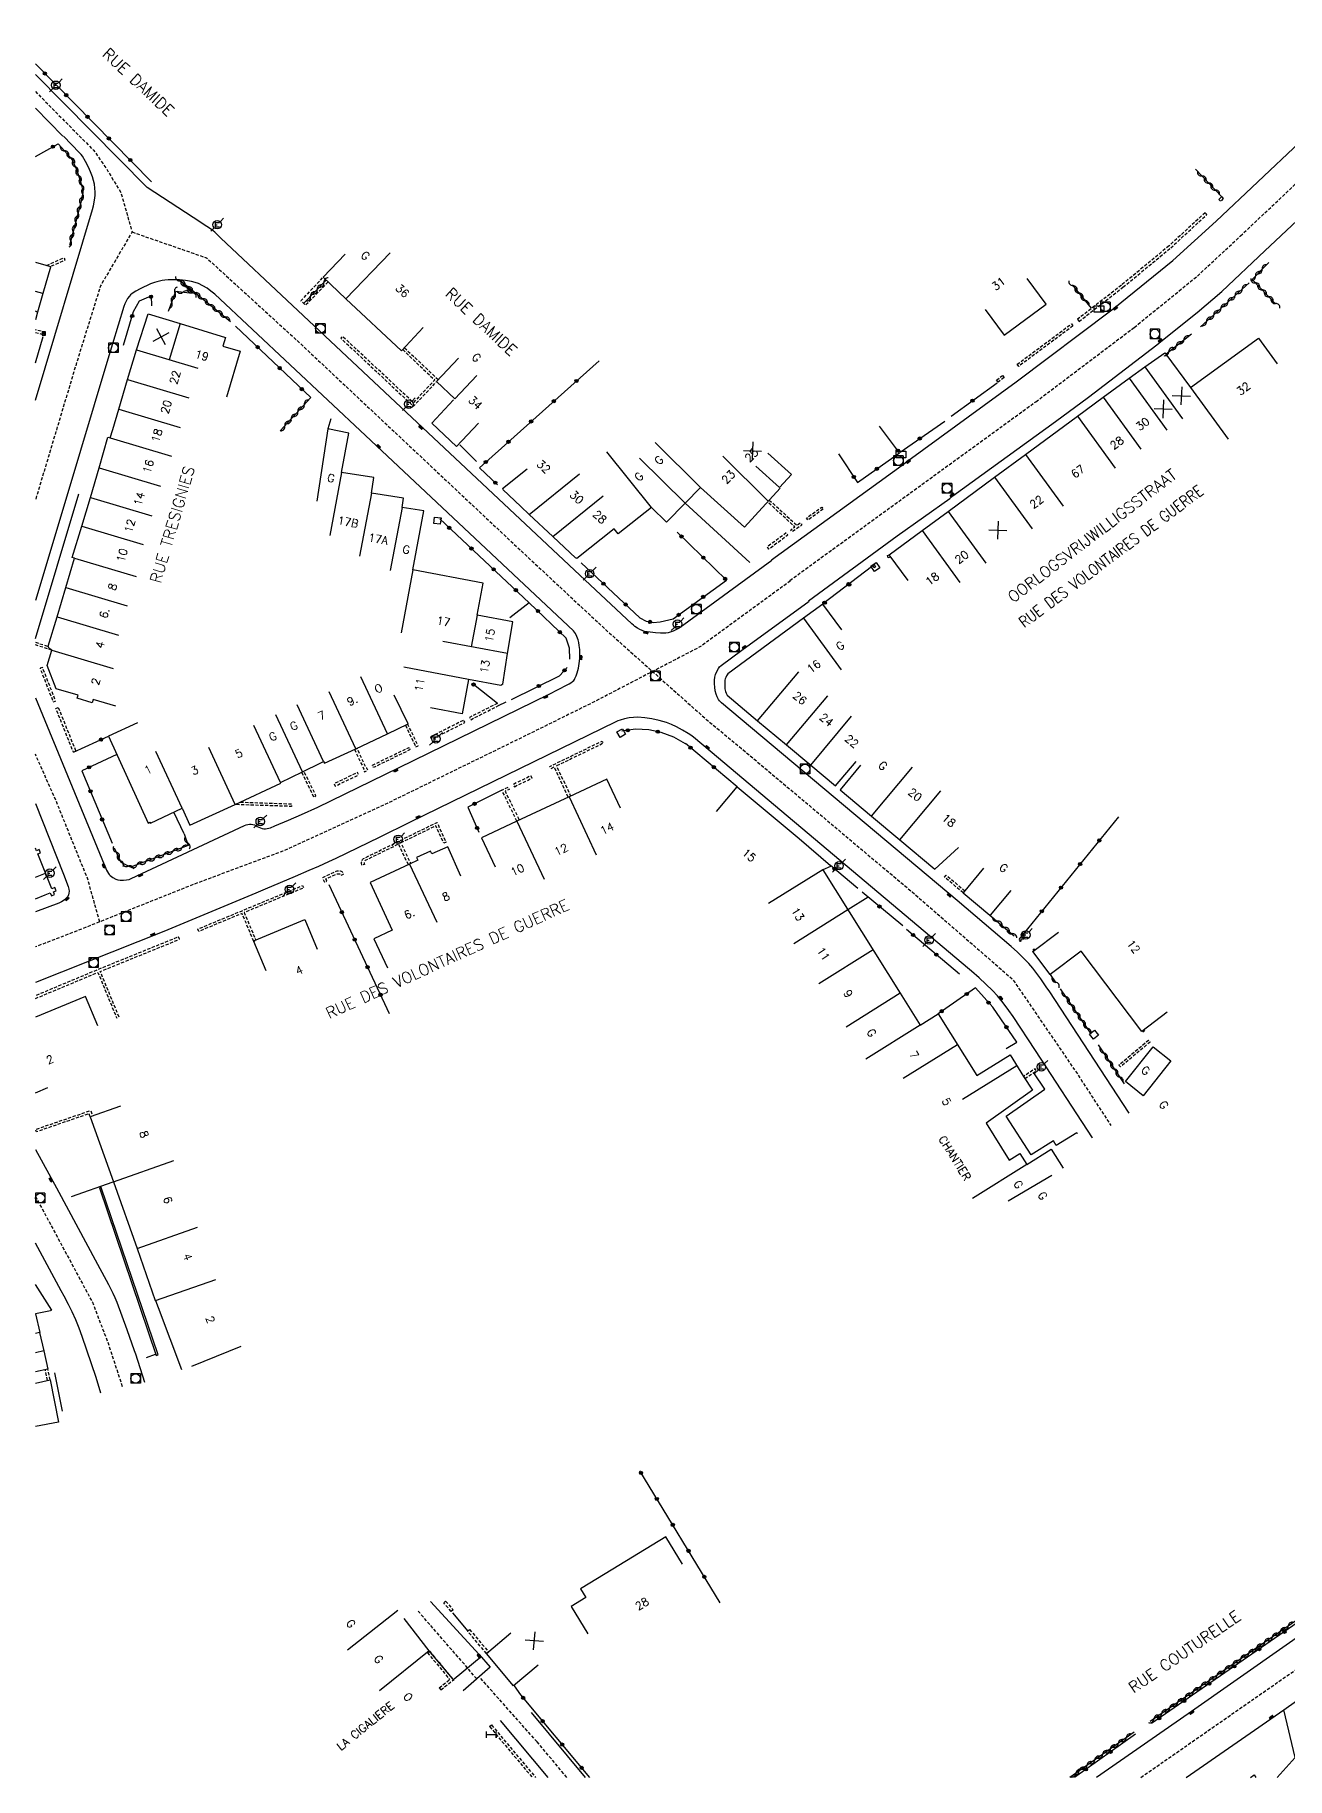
# Model space of a CAD drawing. Header units: millimetres. Extents: x 75000 to 76001, y 158000 to 159000.
# Drawn here: x 74999.9 to 75195.5, y 157999.9 to 158272.2 of the extents above; entities that cross this region are included whole.
import ezdxf
from ezdxf.enums import TextEntityAlignment as Align

# ---------------------------------------------------------------- set-up
doc = ezdxf.new("R2010")
doc.units = ezdxf.units.MM
doc.linetypes.add('DASHED', pattern=[0.75, 0.5, -0.25])
doc.layers.get('0').update_dxf_attribs({"linetype": 'CONTINUOUS'})
for name, color, linetype in [('W0001', 6, 'DASHED'), ('W0008', 7, 'CONTINUOUS'), ('W0100', 7, 'CONTINUOUS'), ('W0112', 1, 'DASHED'), ('W0310', 3, 'CONTINUOUS'), ('W0322', 7, 'CONTINUOUS'), ('W0330', 7, 'CONTINUOUS'), ('W0400', 7, 'CONTINUOUS'), ('W0420', 7, 'CONTINUOUS'), ('W0471', 7, 'CONTINUOUS'), ('W0984', 7, 'CONTINUOUS'), ('W0989', 7, 'CONTINUOUS'), ('W0991', 7, 'CONTINUOUS'), ('W1102', 7, 'CONTINUOUS'), ('W1471', 7, 'CONTINUOUS'), ('W1474', 7, 'CONTINUOUS')]:
    doc.layers.add(name, color=color, linetype=linetype)
doc.styles.get("Standard").update_dxf_attribs({"font": 'romans.shx', "width": 0.85})

# ---------------------------------------------------------------- blocks, each defined once
blk = doc.blocks.new('t991o')
at = {"color": 0, "linetype": 'Continuous'}
for p, q in [((-1, 1), (1, -1)), ((-1, -1), (1, 1))]:
    blk.add_line(p, q, dxfattribs=at)
blk = doc.blocks.new('t310o')
at = {"color": 0, "linetype": 'Continuous'}
for centre, start, end in [((-0.5, 0.38), 216.8699, 323.1304), ((0.5, -0.37), 36.8699, 143.1303)]:
    blk.add_arc(centre, 0.625, start, end, dxfattribs=at)
blk = doc.blocks.new('t322o')
at = {"color": 0, "linetype": 'Continuous'}
for radius in [0.25, 0.15]:
    blk.add_circle((0, 0), radius, dxfattribs=at)
blk = doc.blocks.new('T400')
for p, q in [((-0.15, 0.3), (0.15, 0.3)), ((-0.15, -0.25), (-0.15, 0.3)), ((-0.15, 0.15), (0.15, 0.15)), ((-0.15, 0), (0.15, 0)), ((0.15, 0.3), (0.15, -0.25)), ((-0.15, -0.15), (0.15, -0.15)), ((-0.15, -0.25), (-0.15, -0.3)), ((-0.15, -0.3), (0.15, -0.3)), ((0.15, -0.3), (0.15, -0.25))]:
    blk.add_line(p, q)
blk = doc.blocks.new('T420')
for p, q in [((0.75, 0.75), (-0.75, 0.75)), ((-0.75, 0.75), (-0.75, -0.75)), ((0.75, 0.75), (0.75, -0.75)), ((0.75, -0.75), (-0.75, -0.75))]:
    blk.add_line(p, q)
blk.add_ellipse((0, 0), major_axis=(-0.53, 0.53), ratio=1, start_param=3.926991, end_param=10.210176)
blk = doc.blocks.new('T471')
for p, q in [((-0.333334, 0.333334), (-0.333334, -0.333334)), ((-0.333334, 0.333334), (0.333334, 0.333334)), ((-0.333334, 0), (0, 0)), ((0.500001, 0.500001), (1.000002, 1.000002)), ((-0.500001, -0.500001), (-1.000002, -1.000002)), ((-0.333334, -0.333334), (0.333334, -0.333334))]:
    blk.add_line(p, q)
blk.add_ellipse((0, 0), major_axis=(0.471405, 0.471405), ratio=1, start_param=5.4977871438, end_param=11.780972451)
blk = doc.blocks.new('t330o')
at = {"color": 0, "linetype": 'Continuous'}
for p, q in [((0.25, -0.25), (-0.25, 0.25)), ((-0.25, -0.25), (0.25, 0.25)), ((-0.25, 0.25), (-0.25, -0.25)), ((0.25, 0.25), (-0.25, 0.25)), ((0.25, -0.25), (0.25, 0.25)), ((-0.25, -0.25), (0.25, -0.25)), ((-0.25, -0.25), (-0.25, -0.25))]:
    blk.add_line(p, q, dxfattribs=at)
blk = doc.blocks.new('t112o')
at = {"color": 0, "linetype": 'Continuous'}
for p, q in [((-0.5, 0.5), (0.5, 0.5)), ((-0.5, -0.5), (-0.5, 0.5)), ((0.5, 0.5), (0.5, -0.5)), ((0.5, -0.5), (-0.5, -0.5))]:
    blk.add_line(p, q, dxfattribs=at)
blk = doc.blocks.new('T1471')
at = {"color": 0, "linetype": 'Continuous', "flags": 128}
blk.add_lwpolyline([(-0.75, -0.5), (-0.75, 0.5), (0.75, 0.5), (0.75, -0.5), (-0.75, -0.5)], dxfattribs=at)
blk = doc.blocks.new('T1474')
at = {"color": 0, "linetype": 'Continuous', "flags": 128}
for points in [[(-0.75, -0.5), (-0.75, 0.5)], [(-0.75, 0), (0.75, 0)], [(0.75, 0), (0.75, -0.5), (0.75, 0.5)]]:
    blk.add_lwpolyline(points, dxfattribs=at)

msp = doc.modelspace()

# ---------------------------------------------------------------- linework, layer by layer
at = {"layer": 'W0001'}
for points in [[(75117.85, 158186.99), (75156.26, 158214.91), (75171.63, 158226.52), (75181.49, 158234.54), (75188.22, 158240.8), (75203.21, 158254.96), (75223.04, 158273.64), (75241.03, 158290.56), (75250.11, 158299.1), (75268.15, 158315.96), (75276.52, 158323.01), (75284.9, 158328.96), (75303.01, 158340.2), (75326.8, 158354.88), (75400.81, 158403.14)], [(75083, 158000), (75078.35, 158005.55), (75069.53, 158015.49)]]:
    msp.add_lwpolyline(points, dxfattribs=at)
at = {"layer": 'W0001', "flags": 128}
for points in [[(75000, 158263.37), (75009.1, 158254.18), (75011.09, 158251.34), (75013.37, 158247.54), (75015.1, 158241.42), (75010.17, 158232.99), (75006.49, 158221.17), (75000, 158199.49)], [(75015.1, 158241.42), (75026.75, 158237.37), (75040.69, 158224.64), (75059.62, 158206.87), (75075.71, 158191.76), (75089.05, 158179.32), (75104.88, 158165.2), (75110.28, 158160.74), (75122.49, 158150.47), (75136.92, 158138.34), (75152.64, 158124.67), (75162.78, 158109.83), (75167.97, 158101.82), (75167.97, 158101.82)], [(75117.93, 158186.9), (75116.1, 158185.57), (75103.9, 158176.66), (75087.15, 158167.95), (75077.39, 158163.13), (75055.62, 158152.47), (75038.66, 158144.7), (75024.87, 158139.55), (75015.53, 158135.83), (75006.19, 158132.11), (75000, 158129.73)], [(75010.05, 158133.65), (75008.19, 158140.32), (75003.21, 158152.63), (75000, 158159.83)], [(75000, 158090.78), (75008.91, 158074.23), (75011.36, 158067.83), (75013.63, 158060.88)], [(75172.68, 158000), (75200.9, 158019.63), (75214.15, 158028.81)], [(75068.93, 158015.37), (75067.52, 158017.07), (75060.03, 158025.68), (75059.66, 158026.13)]]:
    msp.add_lwpolyline(points, dxfattribs=at)
at = {"layer": 'W0008'}
for points in [[(75114.95, 158190.19), (75135.37, 158204.99), (75136.26, 158205.69), (75153.19, 158218), (75168.12, 158229.24), (75168.6, 158229.63), (75177.66, 158236.95), (75184.41, 158243.13), (75197.42, 158255.42), (75198.17, 158256.08), (75200.56, 158258.43), (75202.33, 158260.97), (75202.69, 158261.61), (75203.69, 158265.61), (75203.21, 158268.65), (75201.91, 158271.54), (75198.29, 158276.58)], [(75120.75, 158183.79), (75134.61, 158193.93), (75142.81, 158199.79), (75143.3, 158200.2), (75159.32, 158211.83), (75164.46, 158215.63), (75175.14, 158223.79), (75175.78, 158224.33), (75181.45, 158228.84), (75185.32, 158232.13), (75192.04, 158238.47), (75205.52, 158251.15), (75205.86, 158251.49), (75207.47, 158252.95), (75210.27, 158254.4), (75211.97, 158254.82), (75214.2, 158254.65), (75215.59, 158253.92), (75217.38, 158252.19), (75219.7, 158249.2), (75220.09, 158248.76), (75248.03, 158214.46)], [(75085.92, 158000), (75077.49, 158010.12)], [(75072.62, 158008.88), (75080.06, 158000)]]:
    msp.add_lwpolyline(points, dxfattribs=at)
at = {"layer": 'W0008', "flags": 128}
for points in [[(75115.05, 158190.09), (75100.69, 158179.65), (75100.37, 158179.44), (75100.04, 158179.26), (75099.61, 158179.06), (75099.16, 158178.89), (75098.81, 158178.79), (75098.45, 158178.75), (75097.66, 158178.74), (75096.87, 158178.78), (75096.01, 158178.88), (75095.16, 158179.03), (75094.78, 158179.15), (75094.43, 158179.31), (75094.03, 158179.55), (75093.65, 158179.8), (75093.4, 158179.99), (75093.17, 158180.19), (75085.03, 158187.82), (75040.18, 158229.94), (75028.96, 158240.43), (75028.5, 158240.91), (75028.02, 158241.38), (75027.77, 158241.6), (75027.49, 158241.8), (75026.06, 158242.77), (75025.83, 158242.92), (75017.45, 158248.38), (75000, 158266)], [(75000, 158260.75), (75004.31, 158256.39)], [(75000, 158215.15), (75008.92, 158244.94), (75009.07, 158245.51), (75009.29, 158246.7), (75009.34, 158247.18), (75009.35, 158247.66), (75009.31, 158248.28), (75009.23, 158248.89), (75009.1, 158249.48), (75008.93, 158250.06), (75008.63, 158250.82), (75008.29, 158251.57), (75007.84, 158252.42), (75007.35, 158253.25), (75007.15, 158253.54), (75006.91, 158253.81), (75004.38, 158256.39)], [(75056.72, 158157.69), (75080.25, 158169.24), (75083.05, 158170.66), (75083.36, 158170.82), (75083.65, 158171.01), (75083.87, 158171.18), (75084.08, 158171.37), (75084.19, 158171.49), (75084.27, 158171.64), (75084.45, 158172.08), (75084.61, 158172.54), (75084.81, 158173.27), (75084.95, 158174), (75085.03, 158174.78), (75085.06, 158175.56), (75085.03, 158176.2), (75084.96, 158176.84), (75084.88, 158177.29), (75084.76, 158177.73), (75084.57, 158178.23), (75084.35, 158178.72), (75084.23, 158178.92), (75084.07, 158179.09), (75051.57, 158209.62), (75028.02, 158231.69), (75027.43, 158232.19), (75026.81, 158232.64), (75026.16, 158233.03), (75025.49, 158233.35), (75024.94, 158233.55), (75024.39, 158233.69), (75023.44, 158233.84), (75022.49, 158233.93), (75021.87, 158233.96), (75021.25, 158233.96), (75020.74, 158233.94), (75020.23, 158233.89), (75019.81, 158233.84), (75019.4, 158233.75), (75018.99, 158233.65), (75018.59, 158233.52), (75018.01, 158233.31), (75017.45, 158233.08), (75016.9, 158232.82), (75016.35, 158232.55), (75015.72, 158232.19), (75015.1, 158231.79), (75014.88, 158231.61), (75014.69, 158231.41), (75014.41, 158231.03), (75014.17, 158230.63), (75013.97, 158230.22), (75013.82, 158229.79), (75011.14, 158221.03), (75005.06, 158200.67), (75000, 158183.86)], [(75000, 158220.99), (75001.23, 158225.09)], [(75000, 158177.92), (75006.79, 158200.53)], [(75101.47, 158199.05), (75111.58, 158189.79)], [(75170.83, 158103.74), (75158.34, 158122.85), (75158, 158123.36), (75157.05, 158124.75), (75156.43, 158125.6), (75155.79, 158126.42), (75155.19, 158127.12), (75154.56, 158127.78), (75153.38, 158128.93), (75152.39, 158129.82), (75143.98, 158136.97), (75107.15, 158167.88), (75106.85, 158168.19), (75106.71, 158168.38), (75106.51, 158168.79), (75106.35, 158169.21), (75106.2, 158169.75), (75106.11, 158170.29), (75106.06, 158170.85), (75106.07, 158171.42), (75106.13, 158171.85), (75106.24, 158172.27), (75106.44, 158172.76), (75106.69, 158173.22), (75106.87, 158173.47), (75107.1, 158173.67), (75110.33, 158176.07), (75120.88, 158183.76)], [(75000, 158168.62), (75011.13, 158141.71), (75011.26, 158141.45), (75011.4, 158141.2), (75011.53, 158141.03), (75011.68, 158140.88), (75012.1, 158140.57), (75012.56, 158140.31), (75012.89, 158140.19), (75013.24, 158140.14), (75013.75, 158140.14), (75014.25, 158140.2), (75014.63, 158140.29), (75014.99, 158140.44), (75032.68, 158148.72), (75032.92, 158148.81), (75033.18, 158148.88), (75033.43, 158148.91), (75033.7, 158148.9), (75033.95, 158148.86), (75034.21, 158148.79), (75034.45, 158148.69), (75034.67, 158148.56), (75034.9, 158148.42), (75035.15, 158148.31), (75035.41, 158148.24), (75035.68, 158148.19), (75035.95, 158148.18), (75036.21, 158148.21), (75036.48, 158148.26), (75036.73, 158148.35), (75037.41, 158148.64), (75039.52, 158149.54), (75041.58, 158150.43), (75044.14, 158151.55), (75056.72, 158157.69)], [(75165.11, 158099.9), (75165.11, 158099.9), (75156.2, 158113.54), (75152.71, 158118.84), (75152.04, 158119.79), (75151, 158121.18), (75150.26, 158122.07), (75149.48, 158122.92), (75148.46, 158123.93), (75147.4, 158124.9), (75146.2, 158125.95), (75145.92, 158126.19), (75105.42, 158160.31), (75102.8, 158162.49), (75102.4, 158162.8), (75101.98, 158163.07), (75101.08, 158163.6), (75100.16, 158164.1), (75099.38, 158164.47), (75098.56, 158164.77), (75097.43, 158165.09), (75096.28, 158165.35), (75095.19, 158165.51), (75094.09, 158165.6), (75093.4, 158165.59), (75092.72, 158165.5), (75092.02, 158165.35), (75091.34, 158165.16), (75090.98, 158165.05), (75090.64, 158164.9), (75058.55, 158149.21), (75053.71, 158146.84), (75046.95, 158143.56), (75045.8, 158143.02), (75044.22, 158142.31), (75042.7, 158141.65), (75040.6, 158140.75), (75035.9, 158138.76), (75034.42, 158138.14), (75020.06, 158132.16), (75000, 158124.16)], [(75000, 158152.14), (75004.38, 158141.08), (75005.13, 158139.18), (75005.2, 158138.97), (75005.24, 158138.74), (75005.26, 158138.44), (75005.24, 158138.14), (75005.18, 158137.86), (75005.06, 158137.6), (75004.88, 158137.36), (75004.67, 158137.16), (75004.1, 158136.78), (75003.69, 158136.59), (75000, 158135.23)], [(75162.75, 158100.57), (75162.75, 158100.57), (75162.67, 158100.7), (75159.44, 158098.69), (75159, 158099.43), (75155.54, 158097.27), (75151.63, 158103.3), (75157.65, 158107.51), (75155.92, 158110.04)], [(75000, 158098.11), (75003.28, 158092.1), (75009.72, 158080.18), (75011.41, 158077.01), (75012.1, 158075.65), (75012.42, 158074.96), (75012.71, 158074.25), (75013.52, 158072.1), (75014.31, 158069.94), (75015.46, 158066.67), (75015.65, 158066.14), (75017.04, 158061.75)], [(75005.64, 158090.72), (75012.18, 158093.05)], [(75010.22, 158060.01), (75009.51, 158062.44), (75007.32, 158068.85), (75006.85, 158070.17), (75006.32, 158071.5), (75005.77, 158072.74), (75005.2, 158073.86), (75004.48, 158075.19), (75004.04, 158076.02), (75000, 158083.46)], [(75017.35, 158065.57), (75018.79, 158066.11)], [(75004.25, 158057.21), (75003.05, 158063.21)], [(75210.13, 158030.99), (75180.04, 158009.93), (75165.71, 158000)], [(75061.74, 158027.45), (75061.74, 158027.45), (75069.33, 158019.2), (75071.03, 158017.21), (75066.82, 158013.53)], [(75069.64, 158018.82), (75065.41, 158015.32)], [(75193.95, 158000), (75196.77, 158003.1), (75194.99, 158010.53), (75209.01, 158020.5)], [(75179.73, 158000), (75194.99, 158010.53)], [(75189.77, 158000), (75190.37, 158000.41), (75190.63, 158000)]]:
    msp.add_lwpolyline(points, dxfattribs=at)
msp.add_lwpolyline([(75018.86, 158065.89), (75019.16, 158066.01), (75010.26, 158092.17), (75010, 158092.12)], close=True, dxfattribs=at)
at = {"layer": 'W0100', "flags": 128}
for points in [[(75000, 158236.69), (75002.35, 158236.01), (75002.33, 158235.94), (75002.38, 158235.93), (75001.19, 158231.79), (75000.35, 158228.92), (75000, 158227.72)], [(75060.58, 158226.48), (75057.17, 158222.83), (75048.48, 158230.96), (75044.95, 158234.36), (75048.41, 158237.96)], [(75012.56, 158167.33), (75009.02, 158168.37), (75008.87, 158167.86), (75006.54, 158168.61), (75006.67, 158169.06), (75003.27, 158170.05), (75001.85, 158173.71), (75002.6, 158176.09), (75002.15, 158176.36), (75002.01, 158176.69), (75003.4, 158181.31), (75004.77, 158185.88), (75006.14, 158190.48), (75005.73, 158190.58), (75007.27, 158195.45), (75008.6, 158199.95), (75009.97, 158204.58), (75011.31, 158209.37), (75011.7, 158209.26), (75012.1, 158210.59), (75013.05, 158213.75), (75014.4, 158218.38), (75015.78, 158223.01), (75015.78, 158223.01), (75017.62, 158228.65), (75022.61, 158227.12), (75029.68, 158224.92), (75029.29, 158223.6), (75032.01, 158222.79), (75029.86, 158215.59)], [(75068.95, 158218.99), (75065.51, 158215.36), (75062.66, 158218.05), (75066.09, 158221.69)], [(75069.21, 158211.53), (75065.77, 158207.9), (75061.9, 158211.57), (75065.33, 158215.2)], [(75073, 158170.79), (75073.73, 158175.56), (75074.56, 158180.54), (75069.01, 158181.58), (75069.94, 158186.56), (75058.97, 158188.62), (75060.7, 158197.85), (75060.7, 158197.85), (75060.7, 158197.85), (75057.28, 158198.38), (75057.51, 158199.85), (75052.48, 158200.62), (75052.86, 158203.07), (75047.82, 158203.84), (75048.98, 158210.01), (75045.69, 158210.67), (75043.96, 158199.37)], [(75116.33, 158201.4), (75110.74, 158195.31), (75103.89, 158201.5), (75101.47, 158199.05), (75098.57, 158196.1), (75096.23, 158198.37), (75091.01, 158194.26), (75090.41, 158195.07), (75084.55, 158190.39), (75084.47, 158190.5), (75084.42, 158190.46), (75080.8, 158193.85), (75077.12, 158197.3), (75075.81, 158198.53), (75072.99, 158201.18), (75073.07, 158201.24), (75072.98, 158201.36), (75076.81, 158204.44)], [(75125.96, 158179.26), (75123, 158183.29), (75119.97, 158181.07), (75108.14, 158172.37), (75107.97, 158172.09), (75107.83, 158171.8), (75107.76, 158171.61), (75107.71, 158171.41), (75107.68, 158171.08), (75107.66, 158170.74), (75107.66, 158170.4), (75107.69, 158170.06), (75107.72, 158169.86), (75107.78, 158169.65), (75107.91, 158169.36), (75108.05, 158169.07), (75112.81, 158165.07), (75117.32, 158161.28), (75121.1, 158158.11), (75124.99, 158154.88), (75128.18, 158158.72)], [(75073, 158170.77), (75072.72, 158170.58), (75067.64, 158171.53), (75066.64, 158166.16), (75061.72, 158167.08)], [(75015.95, 158164.75), (75011.4, 158162.66), (75017.64, 158149.09), (75017.88, 158149.2), (75017.96, 158149.04), (75022.95, 158151.39), (75024.15, 158148.73), (75031.22, 158151.97), (75038.35, 158155.3), (75038.29, 158155.41), (75041.72, 158157.08), (75044.59, 158158.48), (75045.01, 158158.69), (75045.14, 158158.42), (75050.05, 158160.69), (75055, 158163.03), (75058.21, 158164.57), (75056.05, 158169.08)], [(75128.89, 158158.1), (75125.69, 158154.26), (75130.6, 158150.16), (75135, 158146.48), (75140.46, 158141.89), (75144.2, 158145.28)], [(75091.38, 158151.4), (75089.28, 158155.94), (75083.38, 158153.2), (75075.22, 158149.37), (75069.66, 158146.77), (75071.79, 158142.24)], [(75106.4, 158150.91), (75109.61, 158154.75), (75119.29, 158146.66), (75124.21, 158142.45), (75124.18, 158142.27), (75122.99, 158141.8), (75135.09, 158122.49), (75138.19, 158117.53), (75140.99, 158119.29), (75147.04, 158109.63), (75152.23, 158112.88), (75154.33, 158109.47), (75155.76, 158107.36), (75148.49, 158102.2), (75152.09, 158096.42), (75153.77, 158097.46), (75154.84, 158095.73), (75158.64, 158098.12), (75160.51, 158095.19), (75160.51, 158095.19), (75160.51, 158095.19)], [(75000, 158137.24), (75001.53, 158137.86), (75001.53, 158137.86), (75002.33, 158138.18), (75002.52, 158137.72), (75003, 158137.92), (75002.83, 158138.32), (75003.24, 158138.51), (75003.05, 158138.99), (75002.6, 158138.81), (75002.07, 158140.11), (75000.37, 158144.26), (75000.81, 158144.45), (75000.62, 158144.93), (75000.17, 158144.75), (75000, 158145.15)], [(75066.45, 158140.81), (75064.43, 158145.38), (75061.92, 158144.28), (75061.72, 158144.7), (75059.55, 158143.71), (75059.76, 158143.27), (75058.44, 158142.65), (75052.27, 158139.77), (75055.75, 158132.33), (75052.88, 158130.99), (75055, 158126.46)], [(75148.11, 158142.01), (75144.92, 158138.17), (75149.08, 158134.71), (75149.14, 158134.77), (75149.2, 158134.71), (75152.4, 158138.56)], [(75036.03, 158125.98), (75034.11, 158130.6), (75034.26, 158130.66), (75034.23, 158130.75), (75042.08, 158134.02), (75044, 158129.4)], [(75176.78, 158119.55), (75172.79, 158116.53), (75163.32, 158129.05), (75158.51, 158125.43), (75155.8, 158129.01), (75159.79, 158132.02)], [(75009.74, 158117.39), (75007.83, 158122.01), (75000, 158118.78)], [(75000, 158106.95), (75001.93, 158107.76)], [(75013.29, 158104.86), (75008.58, 158103.18), (75012.19, 158093.04), (75015.9, 158082.61), (75018.72, 158074.5), (75018.77, 158074.52), (75019.19, 158073.42), (75022.84, 158063.72), (75022.84, 158063.72), (75022.84, 158063.72)], [(75002.56, 158072.97), (75000, 158077.02)], [(75002.56, 158072.97), (75002.37, 158072.93), (75002.39, 158072.86), (75000.03, 158072.39), (75000.71, 158069.5), (75000.63, 158069.48), (75001.32, 158066.62), (75001.96, 158063.78), (75000, 158063.34)], [(75000, 158061.6), (75002.29, 158062.09), (75003.64, 158055.5), (75000, 158054.82)], [(75101.09, 158033.31), (75098.49, 158037.58), (75088.98, 158031.79), (75085.13, 158029.44), (75085.96, 158028.08), (75083.69, 158026.69), (75086.29, 158022.42)], [(75065.39, 158015.15), (75061.52, 158019.79), (75057.58, 158024.8), (75057.58, 158024.8)]]:
    msp.add_lwpolyline(points, dxfattribs=at)
at = {"layer": 'W0100'}
for points in [[(75148.34, 158229.3), (75151.31, 158225.29), (75157.87, 158230.15), (75154.9, 158234.17)], [(75136.33, 158186.95), (75133.36, 158190.97), (75138.49, 158194.77), (75142.57, 158197.77), (75149.8, 158203.12), (75154.64, 158206.68), (75162.75, 158212.63), (75166.79, 158215.6), (75170.82, 158218.56), (75173.3, 158220.33), (75176.38, 158222.56), (75180.43, 158217.15), (75191.03, 158224.85), (75193.97, 158220.81)], [(75112.54, 158204.86), (75116.23, 158201.49), (75118.08, 158203.51), (75114.4, 158206.89)], [(75078.52, 158017.53), (75074.7, 158014.31), (75070.46, 158019.34), (75074.28, 158022.56)]]:
    msp.add_lwpolyline(points, dxfattribs=at)
at = {"layer": 'W0100', "flags": 128}
msp.add_lwpolyline([(75177.34, 158111.92), (75173.04, 158106.49), (75170.28, 158108.71), (75174.59, 158114.14)], close=True, dxfattribs=at)
at = {"layer": 'W0112'}
for p, q in [((75063.78, 158027.27), (75064.08, 158027.53)), ((75064.94, 158025.9), (75063.78, 158027.27)), ((75067.52, 158022.84), (75067.82, 158023.1)), ((75070.46, 158019.34), (75067.52, 158022.84)), ((75061.25, 158019.47), (75061.56, 158019.72)), ((75061.25, 158019.47), (75064.72, 158015.29)), ((75061.56, 158019.72), (75065.29, 158015.23)), ((75063.08, 158013.98), (75064.72, 158015.29)), ((75063.08, 158013.98), (75063.34, 158013.66)), ((75063.34, 158013.66), (75065.29, 158015.23)), ((75070.95, 158007.92), (75071.26, 158008.18)), ((75070.95, 158007.92), (75077.59, 158000)), ((75071.26, 158008.18), (75078.11, 158000))]:
    msp.add_line(p, q, dxfattribs=at)
for points in [[(75185.29, 158246.89), (75185.54, 158246.63), (75185.12, 158246.23), (75184.84, 158246.52), (75185.27, 158246.92)], [(75133.61, 158190.64), (75133.21, 158190.49), (75133.07, 158190.86), (75133.36, 158190.97)], [(75064.08, 158027.53), (75065.24, 158026.16), (75064.94, 158025.9)], [(75067.82, 158023.1), (75070.77, 158019.6), (75070.46, 158019.34)]]:
    msp.add_lwpolyline(points, dxfattribs=at)
for points in [[(75162.77, 158227.78), (75163.01, 158227.46), (75169.87, 158232.78), (75177.32, 158238.94), (75182.96, 158244.13), (75182.69, 158244.43), (75177.06, 158239.25), (75169.62, 158233.1)], [(75162.05, 158226.74), (75153.59, 158220.43), (75153.35, 158220.75), (75161.81, 158227.06)], [(75150.35, 158217.96), (75150.11, 158218.28), (75151.07, 158218.99), (75151.31, 158218.67)], [(75130.99, 158188.96), (75130.78, 158189.3), (75131.02, 158189.45), (75131.23, 158189.1)]]:
    msp.add_lwpolyline(points, close=True, dxfattribs=at)
at = {"layer": 'W0112', "flags": 128}
for points in [[(75001.76, 158236.19), (75004.46, 158237.4), (75004.63, 158237.03), (75002.35, 158236.01)], [(75045.72, 158233.62), (75042.22, 158229.98), (75041.49, 158230.66), (75044.95, 158234.36)], [(75000, 158225.74), (75001.28, 158225.38), (75001.39, 158225.76), (75000, 158226.15)], [(75057.37, 158223.04), (75062.38, 158218.31), (75059.04, 158214.77), (75047.98, 158225.12), (75047.71, 158224.83), (75059.05, 158214.2), (75062.67, 158218.04)], [(75057.64, 158223.33), (75062.93, 158218.34)], [(75114.63, 158199.55), (75118.94, 158195.59), (75119.5, 158195.99), (75119.73, 158195.66), (75118.2, 158194.57), (75117.97, 158194.9), (75118.61, 158195.35), (75114.36, 158199.26)], [(75000, 158177.33), (75002.01, 158176.69)], [(75002.6, 158176.08), (75000, 158176.91)], [(75057.8, 158164.37), (75059.42, 158160.97), (75059.79, 158161.14), (75058.16, 158164.54)], [(75049.86, 158160.6), (75051.31, 158157.48), (75051.24, 158157.44), (75051.4, 158157.08), (75051.92, 158157.31), (75051.76, 158157.67), (75051.68, 158157.64), (75050.22, 158160.77)], [(75083.24, 158153.13), (75081.04, 158157.82), (75080.52, 158157.57), (75080.35, 158157.93), (75088.52, 158161.9), (75088.69, 158161.54), (75081.4, 158158), (75083.6, 158153.3)], [(75041.59, 158157.02), (75043.47, 158153.16), (75043.83, 158153.34), (75041.95, 158157.19)], [(75075.22, 158149.37), (75072.85, 158154.24), (75073.85, 158154.71), (75074.02, 158154.34), (75073.38, 158154.05), (75075.58, 158149.55)], [(75032.02, 158152.35), (75040, 158152.08), (75039.99, 158151.68), (75031.22, 158151.97)], [(75058.26, 158142.56), (75056.74, 158145.8), (75051.62, 158143.28), (75051.52, 158143.21), (75051.44, 158143.13), (75051.39, 158143.03), (75051.35, 158142.92), (75051.35, 158142.78), (75051.39, 158142.63), (75051.03, 158142.47), (75050.98, 158142.59), (75050.96, 158142.72), (75050.95, 158142.86), (75050.96, 158142.99), (75051.02, 158143.19), (75051.12, 158143.37), (75051.27, 158143.52), (75051.44, 158143.63), (75062.74, 158149.19), (75064.14, 158146.12), (75063.78, 158145.95), (75062.54, 158148.65), (75057.1, 158145.98), (75058.62, 158142.73)], [(75144.92, 158138.17), (75142.01, 158140.63), (75142.27, 158140.93), (75145.18, 158138.47)], [(75034.11, 158130.6), (75032.29, 158134.96), (75025.54, 158132.16), (75025.39, 158132.53), (75032.29, 158135.39), (75041.74, 158139.33), (75041.9, 158138.96), (75032.63, 158135.1), (75034.41, 158130.82)], [(75013.08, 158118.77), (75010.14, 158125.9), (75022.51, 158130.92), (75022.36, 158131.29), (75009.8, 158126.2), (75000, 158122.1)], [(75153.66, 158130.82), (75153.84, 158130.59), (75154.33, 158130.96)], [(75156.12, 158129.25), (75156, 158129.42), (75155.67, 158129.18), (75155.8, 158129.01)], [(75000, 158121.67), (75009.77, 158125.75), (75012.71, 158118.61)], [(75173.11, 158116.77), (75173.23, 158116.62), (75172.92, 158116.37), (75172.79, 158116.53)], [(75154.55, 158109.15), (75156.36, 158110.37), (75156.14, 158110.7), (75154.33, 158109.48)], [(75008.58, 158103.18), (75008.41, 158103.68), (75000.19, 158100.85), (75000.06, 158101.23), (75008.66, 158104.18), (75008.96, 158103.31)], [(75001.9, 158062.01), (75001.57, 158063.69)], [(75002.29, 158062.09), (75001.96, 158063.78)]]:
    msp.add_lwpolyline(points, dxfattribs=at)
for points in [[(75123.05, 158198.13), (75120.68, 158196.4), (75120.44, 158196.72), (75122.81, 158198.45)], [(75114.29, 158192.21), (75114.52, 158191.89), (75117.52, 158194.09), (75117.28, 158194.41)], [(75001.12, 158173.4), (75000.74, 158173.26), (75002.8, 158168), (75003.17, 158168.14)], [(75003.59, 158167.13), (75006.32, 158160.29), (75005.95, 158160.14), (75003.22, 158166.98)], [(75072.17, 158167.78), (75067.82, 158165.59), (75068, 158165.23), (75072.35, 158167.43)], [(75061.7, 158162.55), (75061.88, 158162.19), (75067.1, 158164.79), (75066.92, 158165.15)], [(75052.65, 158158.12), (75058.38, 158160.91), (75058.55, 158160.55), (75052.83, 158157.76)], [(75046.68, 158155.23), (75046.85, 158154.87), (75050.51, 158156.62), (75050.33, 158156.99)], [(75074.82, 158154.76), (75077.57, 158156.1), (75077.4, 158156.46), (75074.64, 158155.12)], [(75045.53, 158140.02), (75045.38, 158140.35), (75047.12, 158141.14), (75047.24, 158141.17), (75047.6, 158141.17), (75047.63, 158141.16), (75047.72, 158141.06), (75047.78, 158140.94), (75048.15, 158141.1), (75048.05, 158141.29), (75047.9, 158141.45), (75047.79, 158141.53), (75047.65, 158141.57), (75047.43, 158141.58), (75047.21, 158141.57), (75047.08, 158141.55), (75046.95, 158141.5), (75044.84, 158140.55), (75045.16, 158139.86)], [(75169.49, 158110.98), (75169.23, 158111.28), (75173.83, 158115.16), (75174.09, 158114.86)]]:
    msp.add_lwpolyline(points, close=True, dxfattribs=at)
at = {"layer": 'W0310', "flags": 128}
for points in [[(75003.56, 158255.2), (75005.48, 158253.05), (75005.69, 158252.77), (75005.86, 158252.46), (75006.36, 158251.28), (75006.8, 158250.09), (75007.12, 158249.08), (75007.39, 158248.06), (75007.43, 158247.8), (75007.41, 158247.54), (75007.28, 158246.86), (75007.08, 158246.04), (75005.33, 158239.32)], [(75020.78, 158229.06), (75021.94, 158232.17), (75024.5, 158231.85), (75022.49, 158233.93), (75030.49, 158227.42)], [(75041.95, 158230.28), (75045.43, 158233.89)], [(75043.01, 158215.55), (75038.23, 158210.33)], [(75023.23, 158147.4), (75023.87, 158145.56), (75014.85, 158142.17), (75013.41, 158142.94), (75012.35, 158145.14)], [(75149.08, 158134.71), (75152.88, 158131.48)], [(75158.51, 158125.43), (75159.36, 158124.14)], [(75160.06, 158123.2), (75164.86, 158116.16)], [(75166.01, 158114.42), (75170.03, 158108.36)], [(75210.48, 158033.88), (75174.11, 158008.73)], [(75171.59, 158007.05), (75161.59, 158000)]]:
    msp.add_lwpolyline(points, dxfattribs=at)
at = {"layer": 'W0310'}
msp.add_lwpolyline([(75193.71, 158230.21), (75190.02, 158234), (75192.67, 158236.65)], dxfattribs=at)
for points in [[(75185.29, 158246.89, 0), (75181.22, 158251.21, 0)], [(75181.99, 158226.61, 0), (75189.6, 158233.49, 0)], [(75161.94, 158233.17, 0), (75164.88, 158229.53, 0)], [(75176.62, 158222.4, 0), (75180.56, 158225.49, 0)]]:
    msp.add_polyline3d(points, dxfattribs=at)
at = {"layer": 'W0322', "flags": 128}
for points in [[(75018.16, 158249.28), (75000, 158267.69)], [(75000, 158253.23), (75003.56, 158255.2)], [(75013.77, 158223.74), (75015.33, 158228.98), (75016.26, 158230.64), (75018.07, 158231.45), (75018.15, 158229.9)], [(75031.27, 158226.7), (75043.01, 158215.55)], [(75088.06, 158221.31), (75069.35, 158204.6), (75072.2, 158201.92)], [(75046.14, 158212.24), (75045.69, 158210.67)], [(75066.32, 158208.18), (75068.91, 158205.57)], [(75083.46, 158174.66), (75083.4, 158176.4), (75082.9, 158177.97), (75077.15, 158183.51), (75063.15, 158196.59)], [(75085.27, 158189.72), (75094.42, 158181.15), (75095.39, 158180.61), (75096.47, 158180.43), (75097.59, 158180.5), (75099.64, 158181), (75107.93, 158187.05), (75100.22, 158194.52)], [(75077.15, 158183.51), (75074.09, 158181.16)], [(75123.02, 158183.31), (75123, 158183.29)], [(75074.39, 158168.41), (75081.87, 158172.08), (75083.04, 158173.36)], [(75072.17, 158167.78), (75068.43, 158170.73)], [(75072.35, 158167.43), (75073.51, 158168)], [(75005.95, 158160.14), (75011.41, 158162.65)], [(75101.54, 158161.46), (75099.73, 158162.49), (75097.76, 158163.22), (75095.79, 158163.67), (75093.75, 158163.75), (75091.6, 158163.42)], [(75012.73, 158159.77), (75007.27, 158157.26), (75011.98, 158145.93)], [(75109.61, 158154.75), (75101.54, 158161.51)], [(75072.85, 158154.24), (75067.55, 158151.57), (75069.26, 158147.67)], [(75023.23, 158147.4), (75021.64, 158150.78)], [(75169.16, 158150.06), (75153.61, 158130.88)], [(75128.44, 158138.84), (75124.21, 158142.45)], [(75045.86, 158139.48), (75055.28, 158119.32)], [(75135.48, 158133.01), (75129.13, 158138.29)], [(75130.09, 158137.52), (75126.91, 158135.53)], [(75144.36, 158125.47), (75136.08, 158132.45)], [(75151.65, 158113.84), (75153.28, 158114.85), (75149.52, 158120.3), (75146.86, 158123.34), (75140.99, 158119.29)], [(75106.96, 158027.27), (75094.41, 158047.86)], [(75210.71, 158033.55), (75174.34, 158008.41)], [(75065.15, 158025.7), (75067.53, 158022.85)], [(75171.82, 158006.73), (75162.29, 158000)]]:
    msp.add_lwpolyline(points, dxfattribs=at)
at = {"layer": 'W0322'}
for points in [[(75125.44, 158206.77), (75128.39, 158202.29), (75134.96, 158206.9), (75131.85, 158211.06)], [(75074.76, 158014.32), (75075.79, 158012.9), (75086.57, 158000)]]:
    msp.add_lwpolyline(points, dxfattribs=at)
for points in [[(75143.01, 158212.66, 0), (75150.22, 158217.83, 0)], [(75135.06, 158207.02, 0), (75142.03, 158211.87, 0)], [(75122.96, 158183.31, 0), (75130.78, 158189.3, 0)]]:
    msp.add_polyline3d(points, dxfattribs=at)
at = {"layer": 'W1102'}
for p, q in [((75173.3, 158220.33), (75179.18, 158212.24)), ((75170.82, 158218.56), (75176.7, 158210.47)), ((75180.43, 158217.15), (75186.3, 158209.06)), ((75166.79, 158215.6), (75172.67, 158207.51)), ((75162.75, 158212.63), (75168.63, 158204.54)), ((75154.64, 158206.68), (75160.52, 158198.59)), ((75149.8, 158203.12), (75155.68, 158195.03)), ((75142.57, 158197.77), (75148.45, 158189.68)), ((75138.49, 158194.77), (75144.37, 158186.68))]:
    msp.add_line(p, q, dxfattribs=at)
at = {"layer": 'W1102', "flags": 128}
for points in [[(75048.48, 158230.96), (75055.41, 158238.16)], [(75001.19, 158231.79), (75000, 158232.14)], [(75000.35, 158228.92), (75000, 158229.03)], [(75022.61, 158227.12), (75020.92, 158221.47)], [(75015.78, 158223.01), (75025.36, 158220.15)], [(75014.4, 158218.38), (75023.98, 158215.52)], [(75013.05, 158213.75), (75022.63, 158210.89)], [(75011.7, 158209.26), (75021.28, 158206.39)], [(75096.23, 158198.37), (75089.26, 158207.05)], [(75101.47, 158199.05), (75094.36, 158206.08)], [(75103.89, 158201.5), (75096.78, 158208.53)], [(75114.47, 158199.37), (75107.35, 158206.4)], [(75009.97, 158204.58), (75019.55, 158201.71)], [(75047.82, 158203.84), (75045.98, 158194.01)], [(75077.12, 158197.3), (75085, 158203.63)], [(75052.48, 158200.62), (75050.64, 158190.79)], [(75008.6, 158199.95), (75018.18, 158197.09)], [(75057.28, 158198.38), (75055.44, 158188.55)], [(75080.8, 158193.85), (75088.68, 158200.18)], [(75007.27, 158195.45), (75016.85, 158192.59)], [(75006.14, 158190.48), (75015.73, 158187.62)], [(75058.97, 158188.62), (75057.13, 158178.79)], [(75004.77, 158185.88), (75014.35, 158183.02)], [(75069.01, 158181.58), (75068.08, 158176.62)], [(75003.4, 158181.31), (75012.98, 158178.45)], [(75119.97, 158181.07), (75125.88, 158173.01)], [(75002.6, 158176.09), (75012.18, 158173.23)], [(75073.73, 158175.56), (75063.66, 158177.44)], [(75067.64, 158171.53), (75057.57, 158173.42)], [(75055, 158163.03), (75050.85, 158171.92)], [(75112.81, 158165.07), (75119.25, 158172.73)], [(75050.05, 158160.69), (75045.9, 158169.58)], [(75117.32, 158161.28), (75123.76, 158168.94)], [(75041.72, 158157.08), (75037.57, 158165.97)], [(75045.01, 158158.69), (75040.87, 158167.57)], [(75121.1, 158158.11), (75127.49, 158165.8)], [(75038.29, 158155.41), (75034.14, 158164.3)], [(75022.95, 158151.39), (75018.8, 158160.28)], [(75031.22, 158151.97), (75027.07, 158160.86)], [(75130.6, 158150.16), (75137.01, 158157.83)], [(75083.38, 158153.2), (75087.59, 158144.13)], [(75135, 158146.48), (75141.43, 158154.14)], [(75075.22, 158149.37), (75079.46, 158140.32)], [(75000, 158140.61), (75001.6, 158141.26)], [(75058.44, 158142.65), (75062.68, 158133.59)], [(75122.99, 158141.8), (75114.51, 158136.49)], [(75126.91, 158135.53), (75118.44, 158130.22)], [(75130.84, 158129.26), (75122.37, 158123.95)], [(75135.09, 158122.49), (75126.61, 158117.18)], [(75138.19, 158117.53), (75129.72, 158112.22)], [(75144.02, 158114.46), (75135.54, 158109.15)], [(75153.28, 158111.18), (75144.8, 158105.87)], [(75012.19, 158093.04), (75021.61, 158096.39)], [(75154.84, 158095.73), (75146.37, 158090.42)], [(75158.77, 158094), (75151.95, 158090.01)], [(75015.9, 158082.61), (75025.32, 158085.97)], [(75018.77, 158074.52), (75028.17, 158077.78)], [(75000.03, 158072.39), (75000, 158072.38)], [(75000.63, 158069.48), (75000, 158069.33)], [(75024.45, 158064.25), (75032.16, 158067.35)], [(75001.32, 158066.62), (75000, 158066.3)], [(75056.6, 158026.04), (75048.75, 158019.85)], [(75061.52, 158019.79), (75053.75, 158013.49)]]:
    msp.add_lwpolyline(points, dxfattribs=at)

# ---------------------------------------------------------------- block references
at = {"layer": 'W0112'}
for p, rotation in [((75062.8, 158196.33), 172.9140198307453), ((75131.18, 158189.07), 214.3264045577878), ((75091.51, 158163.14), 209.7050875570779), ((75165.35, 158116.02), 307.3579869980539)]:
    msp.add_blockref('t112o', p, dxfattribs=dict(at, rotation=rotation))
at = {"layer": 'W0310'}
for p, rotation in [((75004.56, 158254.08), 311.8668672874137), ((75005.55, 158252.96), 307.4126451895103), ((75006.22, 158251.62), 292.8142796557536), ((75006.75, 158250.22), 290.342881165573), ((75007.2, 158248.79), 284.8464318424796), ((75182.2, 158250.17), 133.312773104839), ((75183.23, 158249.07), 133.312773104839), ((75007.03, 158245.86), 255.3722344387292), ((75007.37, 158247.32), 259.0905388246596), ((75184.26, 158247.98), 133.312773104839), ((75006.65, 158244.4), 255.3722344387292), ((75005.9, 158241.5), 255.3722344387292), ((75006.28, 158242.95), 255.3722344387292), ((75005.52, 158240.05), 255.3722344387292), ((75191.61, 158235.59), 44.92751988363585), ((75022.64, 158233.81), 320.840299775413), ((75023.4, 158232.99), 133.9574774253277), ((75023.8, 158232.86), 320.840299775413), ((75044.03, 158232.44), 46.13405934086236), ((75045.07, 158233.52), 46.13405934086236), ((75162.05, 158233.03), 308.9942678112101), ((75188.49, 158232.48), 42.13999603057277), ((75190.55, 158234.53), 44.92751988363585), ((75190.54, 158233.46), 134.2474314301435), ((75191.59, 158232.39), 134.2474314301435), ((75021.3, 158230.46), 69.69789018631319), ((75021.82, 158231.87), 69.69789018631319), ((75023.1, 158232.03), 352.7443472941244), ((75024.44, 158231.91), 133.9574774253277), ((75024.97, 158231.92), 320.840299775413), ((75026.13, 158230.97), 320.840299775413), ((75027.29, 158230.02), 320.840299775413), ((75042.99, 158231.36), 46.13405934086236), ((75163, 158231.86), 308.9942678112101), ((75163.94, 158230.7), 308.9942678112101), ((75186.26, 158230.47), 42.13999603057277), ((75187.37, 158231.48), 42.13999603057277), ((75192.63, 158231.31), 134.2474314301435), ((75193.68, 158230.24), 134.2474314301435), ((75028.46, 158229.07), 320.840299775413), ((75029.62, 158228.13), 320.840299775413), ((75182.92, 158227.45), 42.13999603057277), ((75184.04, 158228.46), 42.13999603057277), ((75185.15, 158229.46), 42.13999603057277), ((75179.38, 158224.56), 37.99357144335558), ((75177.02, 158222.72), 37.99357144335558), ((75178.2, 158223.64), 37.99357144335558), ((75040.99, 158213.34), 227.55332088158), ((75042, 158214.44), 227.55332088158), ((75038.96, 158211.12), 227.55332088158), ((75039.97, 158212.23), 227.55332088158), ((75023.73, 158145.98), 289.2167830758553), ((75012.64, 158144.54), 115.8427142333592), ((75013.29, 158143.19), 115.8427142333592), ((75017.27, 158143.08), 200.5927960669941), ((75018.68, 158143.61), 200.5927960669941), ((75020.08, 158144.13), 200.5927960669941), ((75021.48, 158144.66), 200.5927960669941), ((75022.89, 158145.19), 200.5927960669941), ((75014.49, 158142.36), 151.8182547336593), ((75015.87, 158142.55), 200.5927960669941), ((75150.23, 158133.73), 319.6320270371498), ((75151.37, 158132.76), 319.6320270371498), ((75152.51, 158131.79), 319.6320270371498), ((75159.34, 158124.18), 303.3686042122436), ((75160.91, 158121.96), 304.3260381566925), ((75161.75, 158120.72), 304.3260381566925), ((75162.6, 158119.48), 304.3260381566925), ((75163.44, 158118.24), 304.3260381566925), ((75164.29, 158117), 304.3260381566925), ((75166.84, 158113.16), 303.5386430097866), ((75167.67, 158111.91), 303.5386430097866), ((75168.5, 158110.66), 303.5386430097866), ((75169.33, 158109.41), 303.5386430097866), ((75194.44, 158022.79), 214.6523476163132), ((75195.67, 158023.64), 214.6523476163132), ((75190.74, 158020.23), 214.6523476163132), ((75191.97, 158021.08), 214.6523476163132), ((75193.21, 158021.93), 214.6523476163132), ((75187.04, 158017.67), 214.6523476163132), ((75188.27, 158018.52), 214.6523476163132), ((75189.5, 158019.38), 214.6523476163132), ((75183.33, 158015.11), 214.6523476163132), ((75184.57, 158015.96), 214.6523476163132), ((75185.8, 158016.82), 214.6523476163132), ((75179.63, 158012.55), 214.6523476163132), ((75180.87, 158013.41), 214.6523476163132), ((75182.1, 158014.26), 214.6523476163132), ((75175.93, 158009.99), 214.6523476163132), ((75177.16, 158010.85), 214.6523476163132), ((75178.4, 158011.7), 214.6523476163132), ((75174.7, 158009.14), 214.6523476163132), ((75167.92, 158004.46), 215.1906212558903), ((75169.14, 158005.32), 215.1906212558903), ((75170.37, 158006.19), 215.1906212558903), ((75163.01, 158001), 215.1906212558903), ((75164.24, 158001.87), 215.1906212558903), ((75165.46, 158002.73), 215.1906212558903), ((75166.69, 158003.6), 215.1906212558903), ((75162.53, 158000.66), 215.1906212558903)]:
    msp.add_blockref('t310o', p, dxfattribs=dict(at, rotation=rotation))
at = {"layer": 'W0322'}
for p, rotation in [((75001.48, 158266.18), 134.6142527327759), ((75004.82, 158262.8), 134.6142527327759), ((75008.16, 158259.42), 134.6142527327759), ((75002.75, 158254.75), 28.93419348679104), ((75011.49, 158256.04), 134.6142527327759), ((75014.83, 158252.66), 134.6142527327759), ((75018.07, 158231.3), 273.0460918693381), ((75015.13, 158228.29), 73.36308377648045), ((75034.72, 158223.43), 316.478329976639), ((75038.16, 158220.16), 316.478329976639), ((75041.61, 158216.88), 316.478329976639), ((75084.52, 158218.15), 221.7685821918491), ((75080.98, 158214.98), 221.7685821918491), ((75146.36, 158215.06), 35.67074372387379), ((75077.43, 158211.82), 221.7685821918491), ((75073.89, 158208.65), 221.7685821918491), ((75138.13, 158209.16), 34.8086710530713), ((75134.69, 158207.26), 126.7533984067912), ((75070.35, 158205.49), 221.7685821918491), ((75127.82, 158203.15), 303.3793905510531), ((75131.43, 158204.43), 35.07327048036178), ((75071.84, 158202.26), 316.7169666088711), ((75064.64, 158195.2), 136.9614876385), ((75100.92, 158193.84), 135.9053520997687), ((75068.11, 158191.96), 136.9614876385), ((75104.33, 158190.54), 135.9053520997687), ((75071.58, 158188.72), 136.9614876385), ((75107.74, 158187.23), 135.9053520997687), ((75075.05, 158185.48), 136.9614876385), ((75088.74, 158186.47), 316.860972051449), ((75104.31, 158184.41), 36.11020947702571), ((75127.01, 158186.41), 37.44420748467778), ((75127.12, 158186.33), 216.3932005072797), ((75078.5, 158182.21), 136.021447905561), ((75092.2, 158183.22), 316.860972051449), ((75100.47, 158181.61), 36.11020947702571), ((75123.24, 158183.52), 37.44420748467778), ((75123.3, 158183.51), 216.3932005072797), ((75081.92, 158178.91), 136.021447905561), ((75095.99, 158180.51), 350.9198240004539), ((75068.44, 158170.72), 141.762026156746), ((75078.65, 158170.5), 26.08827481803597), ((75082.66, 158172.94), 47.6828149759609), ((75010.26, 158162.12), 24.6699115944728), ((75092.51, 158163.56), 188.7827071594494), ((75097.21, 158163.35), 167.1501051741797), ((75102.33, 158160.85), 140.0248727685564), ((75008.41, 158157.79), 204.6699115946728), ((75105.97, 158157.8), 140.0248727685564), ((75008.61, 158154.04), 292.5626461977192), ((75068.6, 158152.1), 206.7478270400399), ((75010.43, 158149.65), 292.5626461977192), ((75068.99, 158148.3), 293.7079627542585), ((75166.17, 158146.37), 230.9595969975355), ((75124.82, 158141.92), 139.6057972199852), ((75163.17, 158142.68), 230.9595969975355), ((75160.18, 158138.99), 230.9595969975355), ((75047.87, 158135.17), 295.052636101933), ((75131.83, 158136.05), 140.2454293124219), ((75157.19, 158135.3), 230.9595969975355), ((75049.88, 158130.87), 295.052636101933), ((75137.09, 158131.59), 139.8798542271783), ((75154.2, 158131.61), 230.9595969975355), ((75140.72, 158128.53), 139.8798542271783), ((75051.89, 158126.57), 295.052636101933), ((75053.9, 158122.26), 295.052636101933), ((75145.47, 158122.38), 214.5724948883759), ((75141.56, 158119.68), 214.5724948883759), ((75148.88, 158121.03), 131.1681848362394), ((75151.67, 158117.19), 124.636712673706), ((75094.6, 158047.55), 121.3510382620847), ((75097.07, 158043.49), 121.3510382620847), ((75099.55, 158039.44), 121.3510382620847), ((75102.02, 158035.38), 121.3510382620847), ((75104.49, 158031.32), 121.3510382620847), ((75195.08, 158022.74), 214.6523476163132), ((75191.17, 158020.04), 214.6523476163132), ((75187.26, 158017.34), 214.6523476163132), ((75076.19, 158012.42), 309.8926470413948), ((75183.36, 158014.64), 214.6523476163132), ((75179.45, 158011.94), 214.6523476163132), ((75079.23, 158008.78), 309.8926470413948), ((75175.54, 158009.24), 214.6523476163132), ((75082.28, 158005.13), 309.8926470413948), ((75085.33, 158001.49), 309.8926470413948), ((75167.94, 158003.99), 215.1906212558903), ((75164.06, 158001.25), 215.1906212558903)]:
    msp.add_blockref('t322o', p, dxfattribs=dict(at, rotation=rotation))
at = {"layer": 'W0330'}
msp.add_blockref('t330o', (75001.33, 158225.57), dxfattribs=at)
at = {"layer": 'W0400'}
for p, rotation in [((75168.69, 158229.52), 309.2273669354651), ((75175.69, 158224.44), 129.9947535245956), ((75060.23, 158210.91), 46.79708724408606), ((75053.6, 158207.91), 226.7993803740274), ((75136.35, 158205.58), 308.5176891672626), ((75143.21, 158200.32), 130.0140419513997), ((75095.37, 158178.84), 78.56740841616218), ((75110.72, 158176.54), 306.0786101072965), ((75085.18, 158174.9), 176.7258272282417), ((75079.68, 158168.79), 116.1419809427709), ((75104.94, 158160.9), 50.2397934078544), ((75056.3, 158157.32), 115.9939178894617), ((75059.78, 158149.98), 296.0466686492846), ((75010.7, 158142.37), 202.4820336074413), ((75016.4, 158140.93), 295.0883417042906), ((75142.73, 158137.83), 50.00512044714555), ((75004.95, 158137.25), 316.7968246150579), ((75018.37, 158131.65), 111.7465312812509), ((75150.76, 158121.71), 39.43266696725388), ((75002.42, 158093.36), 28.62068865889891), ((75069.33, 158018.96), 219.0655681089153), ((75180.58, 158010.14), 305.3981061194399), ((75193.07, 158009.39), 124.5944413905544)]:
    msp.add_blockref('T400', p, dxfattribs=dict(at, rotation=rotation))
at = {"layer": 'W0420'}
for p in [(75167.12, 158229.73), (75044.53, 158226.34), (75174.84, 158225.47), (75012.16, 158223.32), (75134.8, 158205.7), (75142.37, 158201.37), (75103.24, 158182.5), (75109.15, 158176.56), (75096.83, 158172.05), (75120.2, 158157.54), (75014.15, 158134.46), (75011.58, 158132.35), (75009.08, 158127.28), (75000.75, 158090.49), (75015.65, 158062.31)]:
    msp.add_blockref('T420', p, dxfattribs=at)
at = {"layer": 'W0471'}
for p in [(75003.21, 158264.34), (75028.41, 158242.56), (75058.33, 158214.51), (75086.57, 158188.04), (75100.3, 158180.14), (75062.57, 158162.23), (75035.13, 158149.33), (75056.67, 158146.54), (75125.52, 158142.42), (75002.26, 158141.25), (75039.68, 158138.72), (75154.7, 158131.6), (75139.59, 158130.81), (75157.12, 158111)]:
    msp.add_blockref('T471', p, dxfattribs=at)
at = {"layer": 'W0991'}
for p, rotation in [((75019.65, 158225.04), 73.35954195675525), ((75178.98, 158215.81), 312.7843718627747), ((75176.16, 158213.77), 312.7843718627747), ((75111.99, 158207.23), 312.7843718627747), ((75150.34, 158194.82), 312.7843718627747), ((75077.93, 158021.33), 130.1085444929244)]:
    msp.add_blockref('t991o', p, dxfattribs=dict(at, rotation=rotation))
at = {"layer": 'W1471'}
for p in [(75166.12, 158229.4), (75135.22, 158206.66)]:
    msp.add_blockref('T1471', p, dxfattribs=at)
at = {"layer": 'W1474'}
msp.add_blockref('T1474', (75071.23, 158006.67), dxfattribs=at)

# ---------------------------------------------------------------- texts
at = {"layer": 'W0984'}
for s, rotation, p in [('CHANTIER', 302.0691, (75143.61, 158096.74)), ('LA CIGALIERE', 39.0361, (75051.55, 158008.03))]:
    msp.add_text(s, height=1.25, rotation=rotation, dxfattribs=at).set_placement(p, align=Align.MIDDLE)
at = {"layer": 'W0989'}
for s, rotation, p in [('RUE DAMIDE', 316.8223, (75016.09, 158264.84)), ('RUE DAMIDE', 316.8223, (75069.64, 158227.39)), ('RUE TRESIGNIES', 73.494, (75021.39, 158195.72)), ('OORLOGSVRIJWILLIGSSTRAAT', 37.4577, (75165.05, 158193.96)), ('RUE DES VOLONTAIRES DE GUERRE', 24.534, (75064.36, 158127.86)), ('RUE COUTURELLE', 34.6523, (75179.48, 158019.63))]:
    msp.add_text(s, height=1.75, rotation=rotation, dxfattribs=at).set_placement(p, align=Align.MIDDLE)
at = {"layer": 'W0989', "width": 0.85}
msp.add_text('RUE DES VOLONTAIRES DE GUERRE', height=1.75, rotation=36.8502, dxfattribs=at).set_placement((75168.01, 158190.76), align=Align.MIDDLE)
at = {"layer": 'W0991'}
for s, rotation, p in [('G', 316.6734, (75051.55, 158237.72)), ('31', 37, (75150.43, 158233.34)), ('36', 316.6734, (75057.33, 158232.23)), ('19', 343.3595, (75026.01, 158222.14)), ('22', 73.6937, (75021.81, 158218.72)), ('G', 316.661, (75068.89, 158221.8)), ('32', 37, (75188.67, 158216.95)), ('20', 73.6937, (75020.44, 158214.09)), ('34', 316.661, (75068.72, 158214.75)), ('30', 37, (75172.94, 158211.43)), ('18', 73.6937, (75018.98, 158209.63)), ('28', 37, (75168.92, 158208.48)), ('G', 45.3387, (75097.39, 158205.76)), ('25', 45.3387, (75111.86, 158206.57)), ('16', 73.6937, (75017.63, 158204.8)), ('G', 349.3944, (75046.18, 158202.97)), ('32', 316.8732, (75079.39, 158204.77)), ('G', 45.3387, (75094.28, 158203.2)), ('23', 45.3387, (75108.24, 158203.14)), ('67', 37, (75162.84, 158204.01)), ('14', 73.6937, (75016.23, 158199.73)), ('30', 316.8732, (75084.55, 158199.97)), ('22', 37, (75156.37, 158199.26)), ('12', 73.6937, (75014.76, 158195.51)), ('17B', 349.3944, (75048.84, 158196.12)), ('28', 316.8732, (75088.17, 158196.9)), ('17A', 349.3944, (75053.54, 158193.46)), ('G', 349.3944, (75057.92, 158191.81)), ('10', 73.6937, (75013.54, 158190.93)), ('20', 37, (75144.68, 158190.64)), ('18', 37, (75140.09, 158187.24)), ('8', 73.6937, (75012.07, 158185.98)), ('6.', 73.6937, (75010.79, 158181.88)), ('17', 349.3944, (75063.74, 158180.6)), ('15', 79.3944, (75070.99, 158178.42)), ('4', 73.6937, (75010.11, 158176.93)), ('G', 36.315, (75125.7, 158176.77)), ('13', 79.3944, (75070.21, 158173.53)), ('16', 36.315, (75121.58, 158173.56)), ('2', 73.6937, (75009.44, 158171.19)), ('O', 25.5814, (75053.59, 158170.11)), ('11', 79.3944, (75060.01, 158170.68)), ('9.', 25.5814, (75049.5, 158168.24)), ('26', 320.2654, (75119.41, 158168.6)), ('7', 25.5814, (75044.73, 158165.88)), ('24', 320.2654, (75123.56, 158165.21)), ('G', 25.5814, (75037.08, 158162.61)), ('G', 25.5814, (75040.36, 158164.27)), ('22', 320.2654, (75127.52, 158161.87)), ('5', 25.5814, (75031.79, 158159.96)), ('1', 25.5814, (75017.59, 158157.43)), ('3', 25.5814, (75024.89, 158157.32)), ('G', 320.2654, (75132.37, 158158.04)), ('20', 320.2654, (75137.4, 158153.51)), ('14', 25.0526, (75089.29, 158148.23)), ('18', 320.2654, (75142.68, 158149.49)), ('12', 25.0526, (75082.11, 158144.95)), ('15', 320.1237, (75111.48, 158144.06)), ('10', 25.0526, (75075.29, 158141.76)), ('G', 320.2654, (75151.23, 158142.07)), ('8', 25.0526, (75064.13, 158137.6)), ('6.', 25.0526, (75058.41, 158134.91)), ('13', 302.0691, (75119.07, 158134.86)), ('12', 307.1001, (75171.53, 158129.79)), ('11', 302.0691, (75123.08, 158128.65)), ('4', 22.6225, (75041.21, 158126.07)), ('9', 302.0691, (75126.95, 158122.42)), ('G', 302.0691, (75130.61, 158116.3)), ('7', 302.0691, (75137.27, 158112.86)), ('2', 22.4181, (75002.27, 158112.14)), ('G', 326.1462, (75173.4, 158110.41)), ('5', 302.0691, (75142.32, 158105.55)), ('G', 303.5077, (75176.25, 158105.04)), ('8', 289.5955, (75016.98, 158100.46)), ('G', 302.0691, (75153.53, 158092.62)), ('6', 289.5955, (75020.69, 158090.18)), ('G', 302.0691, (75157.32, 158090.85)), ('4', 289.5955, (75023.8, 158081.31)), ('2', 289.5955, (75027.33, 158071.5)), ('28', 31.351, (75094.75, 158027.11)), ('G', 308.2243, (75049.29, 158024.01)), ('G', 308.2243, (75053.62, 158018.45)), ('O', 308.2243, (75058.22, 158012.55))]:
    msp.add_text(s, height=1.25, rotation=rotation, dxfattribs=at).set_placement(p, align=Align.MIDDLE)

doc.saveas('drawing.dxf')
